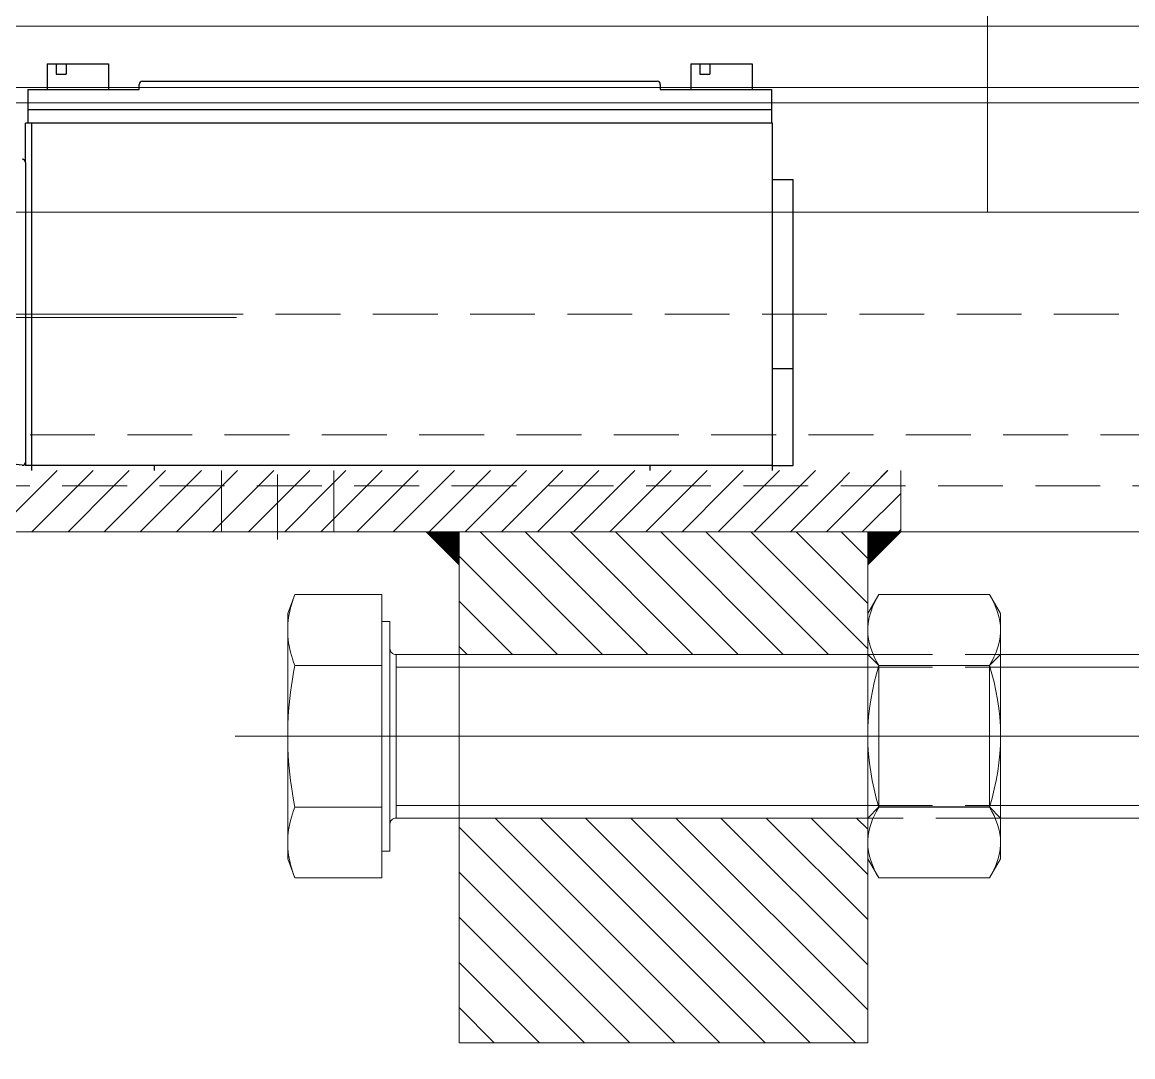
# Model space of a CAD drawing. Header units: inches. Extents: x 702888 to 852715, y 9845 to 271320.
# Drawn here: x 745782.4 to 745891.1, y 82837 to 82938.3 of the extents above; entities that cross this region are included whole.
import ezdxf

# ---------------------------------------------------------------- set-up
doc = ezdxf.new("R2010")
doc.units = ezdxf.units.IN
doc.header["$MEASUREMENT"] = 0
doc.linetypes.add('GESTRICHELT2', pattern=[9.525, 6.35, -3.175])
doc.linetypes.add('MITTE2', pattern=[725.805, 483.87, -80.645, 80.645, -80.645])
doc.layers.get('0').update_dxf_attribs({"lineweight": 5})
doc.layers.add('11000_Left', color=7, linetype='Continuous')
for name, color, linetype, lineweight in [('Beam 200', 6, 'Continuous', 0), ('HIDDEN', 252, 'Continuous', 0), ('MITTE', 1, 'MITTE2', 0), ('THICK', 4, 'Continuous', 0), ('UNSICHTBAR', 1, 'GESTRICHELT2', 0)]:
    doc.layers.add(name, color=color, linetype=linetype, lineweight=lineweight)
doc.dimstyles.new('D1', dxfattribs={"dimscale": 66, "dimtxt": 2.5, "dimasz": 2.5, "dimexe": 1, "dimexo": 1, "dimgap": 1.25, "dimtad": 1, "dimdec": 0, "dimdsep": 46, "dimtxsty": 'Standard', "dimblk": 'OPEN30', "dimcen": 2.5, "dimclrd": 150, "dimclre": 150, "dimclrt": 140, "dimadec": 0, "dimazin": 0, "dimtfac": 1, "dimtdec": 0, "dimtmove": 0, "dimatfit": 3, "dimfxl": 1, "dimtfill": 1, "dimlwd": 13, "dimlwe": 13, "dimarcsym": 0})

# ---------------------------------------------------------------- blocks, each defined once
blk = doc.blocks.new('_Open30')
at = {"color": 0, "linetype": 'ByBlock', "lineweight": -2}
for p, q in [((-1, 0.26795), (0, 0)), ((0, 0), (-1, -0.26795)), ((0, 0), (-1, 0))]:
    blk.add_line(p, q, dxfattribs=at)
blk = doc.blocks.new('Antrieb_262_t500_Draufsicht')
h = blk.add_hatch()
h.set_pattern_fill('ANSI31', color=1, scale=25, angle=90, style=0)
h.set_pattern_definition([(135, (-5000.8204, 232.52), (-2.2097087, -2.2097087), [])])
h.paths.add_polyline_path([(868.23, 154.5), (868.23, 132.5), (908.23, 132.5), (908.23, 154.5)])
h.paths.add_polyline_path([(908.23, 104.5), (908.23, 116.5), (868.23, 116.5), (868.23, 114.11), (868.23, 112.5), (868.23, 104.5)])
h = blk.add_hatch()
h.set_pattern_fill('ANSI31', color=256, scale=0.2, style=0)
h.set_pattern_definition([(45, (865, 104.5), (-0.01767767, 0.01767767), [])])
h.paths.add_polyline_path([(868.23, 107.73), (865, 104.5), (868.23, 104.5)])
h = blk.add_hatch()
h.set_pattern_fill('ANSI31', color=256, scale=0.2, style=0)
h.set_pattern_definition([(135, (911.455814, 104.5), (0.01767767, 0.01767767), [])])
h.paths.add_polyline_path([(908.23, 107.73), (911.46, 104.5), (908.23, 104.5)])
for p, q in [((868.23, 154.5), (908.23, 154.5)), ((868.23, 104.5), (868.23, 154.5)), ((908.23, 104.5), (908.23, 154.5)), ((855.23, 131.27), (775, 131.27)), ((914.4, 131.27), (868.23, 131.27)), ((855.23, 117.73), (775, 117.73)), ((914.4, 117.73), (868.23, 117.73)), ((865, 104.5), (868.23, 107.73)), ((911.46, 104.5), (908.23, 107.73)), ((1050, 104.5), (779.22, 104.5)), ((865, 104.5), (865, 98.5)), ((865, 104.5), (868.23, 104.5)), ((865, 104.5), (868.23, 104.5)), ((930, 83.5), (956, 83.5)), ((930, 83.5), (956, 83.5)), ((930, 83.2), (956, 83.2)), ((956, 73.2), (794.87, 73.2)), ((990, 55), (787.89, 55))]:
    blk.add_line(p, q)
at = {"color": 1, "linetype": 'GESTRICHELT2'}
for p, q in [((868.23, 131.27), (855.23, 131.27)), ((868.23, 117.73), (855.23, 117.73)), ((865, 100.74), (868.76, 104.5)), ((920.5, 104.5), (920.5, 98.5)), ((924.34, 100), (928.84, 104.5)), ((926, 105.24), (926, 97.6)), ((927.87, 100), (932.37, 104.5)), ((931.41, 100), (935.91, 104.5)), ((931.5, 104.5), (931.5, 98.5)), ((934.94, 100), (939.44, 104.5)), ((938.48, 100), (942.98, 104.5)), ((942.01, 100), (946.51, 104.5)), ((945.55, 100), (950.05, 104.5)), ((949.08, 100), (953.58, 104.5)), ((866.3, 98.5), (867.65, 99.85)), ((870, 98.7), (871.3, 100)), ((873.34, 98.5), (874.84, 100)), ((876.87, 98.5), (878.37, 100)), ((880.41, 98.5), (881.91, 100)), ((883.94, 98.5), (885.44, 100)), ((887.48, 98.5), (888.98, 100)), ((891.02, 98.5), (892.52, 100)), ((894.55, 98.5), (896.05, 100)), ((898.09, 98.5), (899.59, 100)), ((901.62, 98.5), (903.12, 100)), ((905.16, 98.5), (906.66, 100)), ((908.69, 98.5), (910.19, 100)), ((912.23, 98.5), (913.73, 100)), ((915.76, 98.5), (917.26, 100)), ((919.3, 98.5), (920.8, 100)), ((922.84, 98.5), (924.34, 100)), ((926.37, 98.5), (927.87, 100)), ((929.91, 98.5), (931.41, 100)), ((933.44, 98.5), (934.94, 100)), ((936.98, 98.5), (938.48, 100)), ((940.51, 98.5), (942.01, 100)), ((944.05, 98.5), (945.55, 100)), ((947.58, 98.5), (949.08, 100)), ((596, 83.2), (930, 83.2))]:
    blk.add_line(p, q, dxfattribs=at)
at = {"color": 1, "linetype": 'MITTE2'}
for p, q in [((770, 124.5), (930.16, 124.5)), ((868.72, 124.5), (854.01, 124.5))]:
    blk.add_line(p, q, dxfattribs=at)
at = {"color": 0}
blk.add_line((779.22, 104.5), (865, 104.5), dxfattribs=at)
at = {"color": 1}
for p, q in [((865, 104.27), (865.23, 104.5)), ((866.27, 98.5), (872.27, 104.5)), ((871.3, 100), (875.8, 104.5)), ((874.84, 100), (879.34, 104.5)), ((878.37, 100), (882.87, 104.5)), ((881.91, 100), (886.41, 104.5)), ((885.44, 100), (889.94, 104.5)), ((888.98, 100), (893.48, 104.5)), ((892.52, 100), (897.02, 104.5)), ((896.05, 100), (900.55, 104.5)), ((899.59, 100), (904.09, 104.5)), ((903.12, 100), (907.62, 104.5)), ((906.66, 100), (911.16, 104.5)), ((910.19, 100), (914.69, 104.5)), ((913.73, 100), (918.23, 104.5)), ((917.26, 100), (921.76, 104.5)), ((920.8, 100), (925.3, 104.5)), ((877.54, 94.98), (877.52, 95))]:
    blk.add_line(p, q, dxfattribs=at)
at = {"layer": '11000_Left', "color": 5, "linetype": 'Continuous'}
for p, q in [((875.54, 98), (875.54, 70)), ((877.54, 98), (875.54, 98)), ((877.54, 98.5), (877.54, 98)), ((877.54, 98.5), (877.54, 98)), ((877.54, 98), (877.54, 64.5)), ((889.54, 98.5), (889.54, 98)), ((938.05, 98.5), (938.05, 98)), ((950.05, 98.5), (950.05, 98)), ((950.05, 98), (950.05, 64.5)), ((950.66, 68.33), (950.66, 98)), ((950.99, 97.97), (953.34, 97.72)), ((877.54, 88.5), (875.54, 88.5)), ((877.54, 70), (875.54, 70)), ((950.66, 68.33), (950.66, 64.5)), ((877.64, 61.2), (877.64, 64.5)), ((950.44, 61.2), (950.44, 64.5)), ((877.64, 63.2), (880.59, 63.2)), ((880.59, 63.2), (884.49, 63.2)), ((884.49, 63.2), (888.24, 63.2)), ((888.24, 63.2), (892.03, 63.2)), ((892.03, 63.2), (894.89, 63.2)), ((933.19, 63.2), (936.05, 63.2)), ((936.05, 63.2), (939.84, 63.2)), ((939.84, 63.2), (943.59, 63.2)), ((943.59, 63.2), (947.49, 63.2)), ((947.49, 63.2), (950.44, 63.2)), ((888.54, 61.2), (877.64, 61.2)), ((879.55, 58.7), (879.55, 61.2)), ((885.55, 58.7), (885.55, 61.2)), ((888.54, 60.7), (888.54, 61.2)), ((939.54, 61.2), (939.54, 60.7)), ((950.44, 61.2), (939.54, 61.2)), ((942.55, 58.7), (942.55, 61.2)), ((948.55, 58.7), (948.55, 61.2)), ((885.55, 58.7), (879.55, 58.7)), ((883.68, 58.7), (883.68, 59.7)), ((884.68, 59.7), (883.68, 59.7)), ((884.68, 58.7), (884.68, 59.7)), ((948.55, 58.7), (942.55, 58.7)), ((946.68, 58.7), (946.68, 59.7)), ((947.68, 59.7), (946.68, 59.7)), ((947.68, 58.7), (947.68, 59.7))]:
    blk.add_line(p, q, dxfattribs=at)
at = {"layer": '11000_Left', "color": 5}
for p, q in [((877.54, 98), (950.66, 98)), ((877.54, 64.5), (950.66, 64.5)), ((894.89, 63.2), (933.19, 63.2)), ((939.24, 60.4), (888.84, 60.4))]:
    blk.add_line(p, q, dxfattribs=at)
at = {"layer": '11000_Left', "color": 5, "linetype": 'Continuous'}
for centre, start, end in [((950.96, 97.67), 84, 180), ((950.96, 68.33), 180, 276), ((888.84, 60.7), 180, 270), ((939.24, 60.7), 270, 0)]:
    blk.add_arc(centre, 0.3, start, end, dxfattribs=at)
at = {"layer": 'HIDDEN'}
for p, q in [((924.44, 138.02), (924.32, 138.36)), ((924.55, 137.69), (924.44, 138.02)), ((924.64, 137.37), (924.55, 137.69)), ((924.72, 137.06), (924.64, 137.37)), ((924.8, 136.74), (924.72, 137.06)), ((924.86, 136.44), (924.8, 136.74)), ((924.91, 136.13), (924.86, 136.44)), ((924.95, 135.82), (924.91, 136.13)), ((924.98, 135.51), (924.95, 135.82)), ((924.99, 135.2), (924.98, 135.51)), ((925, 134.89), (924.99, 135.2)), ((924.99, 134.58), (925, 134.89)), ((924.91, 133.66), (924.95, 133.96)), ((924.95, 133.96), (924.98, 134.27)), ((924.98, 134.27), (924.99, 134.58)), ((924.64, 132.41), (924.72, 132.73)), ((924.72, 132.73), (924.8, 133.04)), ((924.8, 133.04), (924.86, 133.35)), ((924.86, 133.35), (924.91, 133.66)), ((856.31, 131.42), (855.23, 132.5)), ((868.23, 132.5), (867.15, 131.42)), ((914.4, 124.5), (914.4, 132.5)), ((924.32, 131.43), (924.44, 131.76)), ((924.44, 131.76), (924.55, 132.09)), ((924.55, 132.09), (924.64, 132.41)), ((856.31, 117.58), (856.31, 131.42)), ((867.15, 131.42), (856.31, 131.42)), ((867.15, 117.58), (867.15, 131.42)), ((915.8, 131.43), (924.32, 131.43)), ((924.44, 130.76), (924.32, 131.43)), ((924.55, 130.1), (924.44, 130.76)), ((924.64, 129.46), (924.55, 130.1)), ((924.72, 128.83), (924.64, 129.46)), ((924.8, 128.2), (924.72, 128.83)), ((924.86, 127.59), (924.8, 128.2)), ((924.91, 126.97), (924.86, 127.59)), ((924.95, 126.36), (924.91, 126.97)), ((924.98, 125.74), (924.95, 126.36)), ((924.99, 125.12), (924.98, 125.74)), ((925, 124.5), (924.99, 125.12)), ((924.99, 123.88), (925, 124.5)), ((924.95, 122.64), (924.98, 123.26)), ((924.98, 123.26), (924.99, 123.88)), ((924.86, 121.41), (924.91, 122.03)), ((924.91, 122.03), (924.95, 122.64)), ((924.72, 120.17), (924.8, 120.8)), ((924.8, 120.8), (924.86, 121.41)), ((924.64, 119.54), (924.72, 120.17)), ((924.44, 118.24), (924.55, 118.9)), ((924.55, 118.9), (924.64, 119.54)), ((855.23, 116.5), (856.31, 117.58)), ((856.31, 117.58), (867.15, 117.58)), ((867.15, 117.58), (868.23, 116.5)), ((915.8, 117.57), (924.32, 117.57)), ((924.32, 117.57), (924.44, 118.24)), ((924.44, 117.24), (924.32, 117.57)), ((924.55, 116.91), (924.44, 117.24)), ((924.64, 116.59), (924.55, 116.91)), ((924.72, 116.27), (924.64, 116.59)), ((924.8, 115.96), (924.72, 116.27)), ((924.86, 115.65), (924.8, 115.96)), ((924.91, 115.34), (924.86, 115.65)), ((924.95, 115.04), (924.91, 115.34)), ((924.98, 114.73), (924.95, 115.04)), ((924.99, 114.42), (924.98, 114.73)), ((925, 114.11), (924.99, 114.42)), ((915.8, 113.26), (915.8, 113.26)), ((924.91, 112.87), (924.95, 113.18)), ((924.95, 113.18), (924.98, 113.49)), ((924.98, 113.49), (924.99, 113.8)), ((924.99, 113.8), (925, 114.11)), ((924.72, 111.94), (924.8, 112.26)), ((924.8, 112.26), (924.86, 112.56)), ((924.86, 112.56), (924.91, 112.87)), ((924.32, 110.64), (924.44, 110.98)), ((924.44, 110.98), (924.55, 111.31)), ((924.55, 111.31), (924.64, 111.63)), ((924.64, 111.63), (924.72, 111.94))]:
    blk.add_line(p, q, dxfattribs=at)
at = {"layer": 'MITTE'}
blk.add_line((856.51, 73.21), (856.51, 28.1), dxfattribs=at)
at = {"layer": 'THICK'}
for p, q in [((856.3, 138.36), (855.23, 136.5)), ((856.08, 137.96), (856.3, 138.36)), ((867.16, 138.36), (856.3, 138.36)), ((867.16, 138.36), (867.39, 137.94)), ((868.23, 136.5), (867.16, 138.36)), ((915.8, 138.36), (924.32, 138.36)), ((915.8, 131.43), (915.8, 138.36)), ((924.32, 138.36), (925, 136.5)), ((924.32, 138.36), (924.44, 138.02)), ((855.55, 136.75), (855.7, 137.16)), ((855.7, 137.16), (855.88, 137.56)), ((855.88, 137.56), (856.08, 137.96)), ((867.39, 137.94), (867.6, 137.51)), ((867.6, 137.51), (867.78, 137.09)), ((867.78, 137.09), (867.93, 136.66)), ((924.44, 138.02), (924.55, 137.69)), ((924.55, 137.69), (924.64, 137.37)), ((924.64, 137.37), (924.72, 137.06)), ((924.72, 137.06), (924.8, 136.74)), ((855.23, 136.5), (855.23, 134.89)), ((855.27, 135.54), (855.33, 135.95)), ((855.33, 135.95), (855.43, 136.35)), ((855.43, 136.35), (855.55, 136.75)), ((867.93, 136.66), (868.06, 136.22)), ((868.06, 136.22), (868.15, 135.78)), ((868.23, 136.5), (868.23, 134.89)), ((924.8, 136.74), (924.86, 136.44)), ((924.86, 136.44), (924.91, 136.13)), ((924.91, 136.13), (924.95, 135.82)), ((925, 136.5), (925, 134.89)), ((855.23, 135.14), (855.27, 135.54)), ((855.23, 134.89), (855.23, 135.14)), ((855.25, 134.45), (855.23, 134.89)), ((855.23, 134.89), (855.23, 124.5)), ((868.15, 135.78), (868.21, 135.34)), ((868.21, 135.34), (868.23, 134.89)), ((868.23, 134.89), (868.22, 134.65)), ((868.23, 134.89), (868.23, 124.5)), ((915, 135.74), (915, 113.26)), ((915, 135.74), (915.8, 135.74)), ((924.95, 135.82), (924.98, 135.51)), ((924.98, 135.51), (924.99, 135.2)), ((924.99, 135.2), (925, 134.89)), ((925, 134.89), (924.99, 134.58)), ((925, 134.89), (925, 124.5)), ((855.3, 134.01), (855.25, 134.45)), ((855.4, 133.56), (855.3, 134.01)), ((868.12, 133.84), (868.03, 133.43)), ((868.19, 134.24), (868.12, 133.84)), ((868.22, 134.65), (868.19, 134.24)), ((924.95, 133.96), (924.91, 133.66)), ((924.98, 134.27), (924.95, 133.96)), ((924.99, 134.58), (924.98, 134.27)), ((855.52, 133.13), (855.4, 133.56)), ((855.68, 132.7), (855.52, 133.13)), ((855.86, 132.27), (855.68, 132.7)), ((867.75, 132.63), (867.57, 132.23)), ((867.9, 133.03), (867.75, 132.63)), ((868.03, 133.43), (867.9, 133.03)), ((924.72, 132.73), (924.64, 132.41)), ((924.8, 133.04), (924.72, 132.73)), ((924.86, 133.35), (924.8, 133.04)), ((924.91, 133.66), (924.86, 133.35)), ((776.23, 132.5), (855.23, 132.5)), ((856.07, 131.85), (855.86, 132.27)), ((856.3, 131.43), (856.07, 131.85)), ((867.38, 131.83), (867.16, 131.43)), ((867.57, 132.23), (867.38, 131.83)), ((868.23, 132.5), (914.4, 132.5)), ((914.4, 132.5), (914.4, 124.5)), ((924.44, 131.76), (924.32, 131.43)), ((924.55, 132.09), (924.44, 131.76)), ((924.64, 132.41), (924.55, 132.09)), ((855.85, 129.68), (856.06, 130.56)), ((856.06, 130.56), (856.3, 131.43)), ((867.16, 131.43), (856.3, 131.43)), ((867.16, 131.43), (867.4, 130.56)), ((867.4, 130.56), (867.61, 129.68)), ((915.8, 131.43), (924.32, 131.43)), ((915.8, 117.57), (915.8, 131.43)), ((924.32, 131.43), (924.44, 130.76)), ((924.44, 130.76), (924.55, 130.1)), ((855.66, 128.82), (855.85, 129.68)), ((867.61, 129.68), (867.79, 128.83)), ((924.55, 130.1), (924.64, 129.46)), ((924.64, 129.46), (924.72, 128.83)), ((855.51, 127.96), (855.66, 128.82)), ((867.79, 128.83), (867.94, 127.98)), ((924.72, 128.83), (924.8, 128.2)), ((855.39, 127.09), (855.51, 127.96)), ((867.94, 127.98), (868.06, 127.12)), ((924.8, 128.2), (924.86, 127.59)), ((924.86, 127.59), (924.91, 126.97)), ((855.25, 125.36), (855.3, 126.23)), ((855.3, 126.23), (855.39, 127.09)), ((868.06, 127.12), (868.15, 126.25)), ((868.15, 126.25), (868.21, 125.38)), ((924.91, 126.97), (924.95, 126.36)), ((924.95, 126.36), (924.98, 125.74)), ((855.23, 124.5), (855.25, 125.36)), ((868.21, 125.38), (868.23, 124.5)), ((924.98, 125.74), (924.99, 125.12)), ((924.99, 125.12), (925, 124.5)), ((855.23, 124.03), (855.23, 124.5)), ((855.23, 124.5), (855.23, 114.11)), ((855.25, 123.56), (855.23, 124.03)), ((868.22, 124.03), (868.21, 123.56)), ((868.23, 124.5), (868.22, 124.03)), ((868.23, 124.5), (868.23, 114.11)), ((914.4, 124.5), (914.4, 116.5)), ((925, 124.5), (924.99, 123.88)), ((925, 124.5), (925, 114.11)), ((855.28, 123.08), (855.25, 123.56)), ((855.31, 122.61), (855.28, 123.08)), ((868.18, 123.09), (868.14, 122.61)), ((868.21, 123.56), (868.18, 123.09)), ((924.98, 123.26), (924.95, 122.64)), ((924.99, 123.88), (924.98, 123.26)), ((855.41, 121.76), (855.31, 122.61)), ((855.53, 120.91), (855.41, 121.76)), ((868.05, 121.77), (867.93, 120.92)), ((868.14, 122.61), (868.05, 121.77)), ((924.91, 122.03), (924.86, 121.41)), ((924.95, 122.64), (924.91, 122.03)), ((855.69, 120.06), (855.53, 120.91)), ((867.93, 120.92), (867.77, 120.08)), ((924.8, 120.8), (924.72, 120.17)), ((924.86, 121.41), (924.8, 120.8)), ((855.87, 119.22), (855.69, 120.06)), ((867.77, 120.08), (867.59, 119.24)), ((924.72, 120.17), (924.64, 119.54)), ((856.07, 118.4), (855.87, 119.22)), ((867.59, 119.24), (867.38, 118.4)), ((924.55, 118.9), (924.44, 118.24)), ((924.64, 119.54), (924.55, 118.9)), ((856.3, 117.57), (856.07, 118.4)), ((856.08, 117.17), (856.3, 117.57)), ((867.16, 117.57), (856.3, 117.57)), ((867.38, 118.4), (867.16, 117.57)), ((867.16, 117.57), (867.39, 117.15)), ((915.8, 117.57), (924.32, 117.57)), ((915.8, 110.64), (915.8, 117.57)), ((924.44, 118.24), (924.32, 117.57)), ((924.32, 117.57), (924.44, 117.24)), ((855.23, 116.5), (776.23, 116.5)), ((855.55, 115.97), (855.7, 116.37)), ((855.7, 116.37), (855.88, 116.77)), ((855.88, 116.77), (856.08, 117.17)), ((867.39, 117.15), (867.6, 116.73)), ((867.6, 116.73), (867.78, 116.3)), ((914.4, 116.5), (868.23, 116.5)), ((924.44, 117.24), (924.55, 116.91)), ((924.55, 116.91), (924.64, 116.59)), ((924.64, 116.59), (924.72, 116.27)), ((855.33, 115.16), (855.43, 115.57)), ((855.43, 115.57), (855.55, 115.97)), ((867.78, 116.3), (867.93, 115.87)), ((867.93, 115.87), (868.06, 115.44)), ((868.06, 115.44), (868.15, 114.99)), ((924.72, 116.27), (924.8, 115.96)), ((924.8, 115.96), (924.86, 115.65)), ((924.86, 115.65), (924.91, 115.34)), ((924.91, 115.34), (924.95, 115.04)), ((855.23, 114.35), (855.27, 114.76)), ((855.23, 114.11), (855.23, 114.35)), ((855.27, 114.76), (855.33, 115.16)), ((868.15, 114.99), (868.21, 114.55)), ((868.21, 114.55), (868.23, 114.11)), ((924.95, 115.04), (924.98, 114.73)), ((924.98, 114.73), (924.99, 114.42)), ((924.99, 114.42), (925, 114.11)), ((855.25, 113.66), (855.23, 114.11)), ((855.23, 114.11), (855.23, 112.5)), ((855.3, 113.22), (855.25, 113.66)), ((855.4, 112.78), (855.3, 113.22)), ((868.12, 113.05), (868.03, 112.65)), ((868.19, 113.46), (868.12, 113.05)), ((868.22, 113.86), (868.19, 113.46)), ((868.23, 114.11), (868.22, 113.86)), ((868.23, 114.11), (868.23, 112.5)), ((915.8, 113.26), (915, 113.26)), ((924.95, 113.18), (924.91, 112.87)), ((924.98, 113.49), (924.95, 113.18)), ((924.99, 113.8), (924.98, 113.49)), ((925, 114.11), (924.99, 113.8)), ((925, 112.5), (925, 114.11)), ((855.23, 112.5), (856.3, 110.64)), ((855.52, 112.34), (855.4, 112.78)), ((855.68, 111.91), (855.52, 112.34)), ((867.16, 110.64), (868.23, 112.5)), ((867.9, 112.25), (867.75, 111.84)), ((868.03, 112.65), (867.9, 112.25)), ((925, 112.5), (924.32, 110.64)), ((924.8, 112.26), (924.72, 111.94)), ((924.86, 112.56), (924.8, 112.26)), ((924.91, 112.87), (924.86, 112.56)), ((855.86, 111.49), (855.68, 111.91)), ((856.07, 111.06), (855.86, 111.49)), ((856.3, 110.64), (856.07, 111.06)), ((867.38, 111.04), (867.16, 110.64)), ((867.57, 111.44), (867.38, 111.04)), ((867.75, 111.84), (867.57, 111.44)), ((924.44, 110.98), (924.32, 110.64)), ((924.55, 111.31), (924.44, 110.98)), ((924.64, 111.63), (924.55, 111.31)), ((924.72, 111.94), (924.64, 111.63)), ((867.16, 110.64), (856.3, 110.64)), ((915.8, 110.64), (924.32, 110.64))]:
    blk.add_line(p, q, dxfattribs=at)
at = {"layer": 'THICK', "color": 1, "linetype": 'GESTRICHELT2'}
for p, q in [((855.23, 132.5), (868.23, 132.5)), ((868.23, 116.5), (855.23, 116.5))]:
    blk.add_line(p, q, dxfattribs=at)
at = {"layer": 'THICK'}
for centre, start, end in [((914.4, 133.1), 270, 0), ((914.4, 115.9), 360, 90)]:
    blk.add_arc(centre, 0.6, start, end, dxfattribs=at)
at = {"layer": 'UNSICHTBAR'}
for p, q in [((-1050, 100), (1050, 100)), ((1055, 95), (193, 95)), ((1050, 61), (0, 61)), ((1055, 61), (0, 61))]:
    blk.add_line(p, q, dxfattribs=at)
blk = doc.blocks.new('T6YY6')
blk.add_line((706201.33, 77210.38), (706201.33, 83210.38))

msp = doc.modelspace()

# ---------------------------------------------------------------- block references
at = {"rotation": 180}
msp.add_blockref('Antrieb_262_t500_Draufsicht', (746733.41, 82992.912), dxfattribs=at)
at = {"layer": 'Beam 200', "rotation": 90}
msp.add_blockref('T6YY6', (826359.401, -623270.919), dxfattribs=at)

# ---------------------------------------------------------------- leaders
msp.add_leader([(744124.304, 82700.019), (745103.543, 85727.79), (749396.939, 85727.79)], dimstyle='D1', override={"dimscale": 180})

doc.saveas('drawing.dxf')
